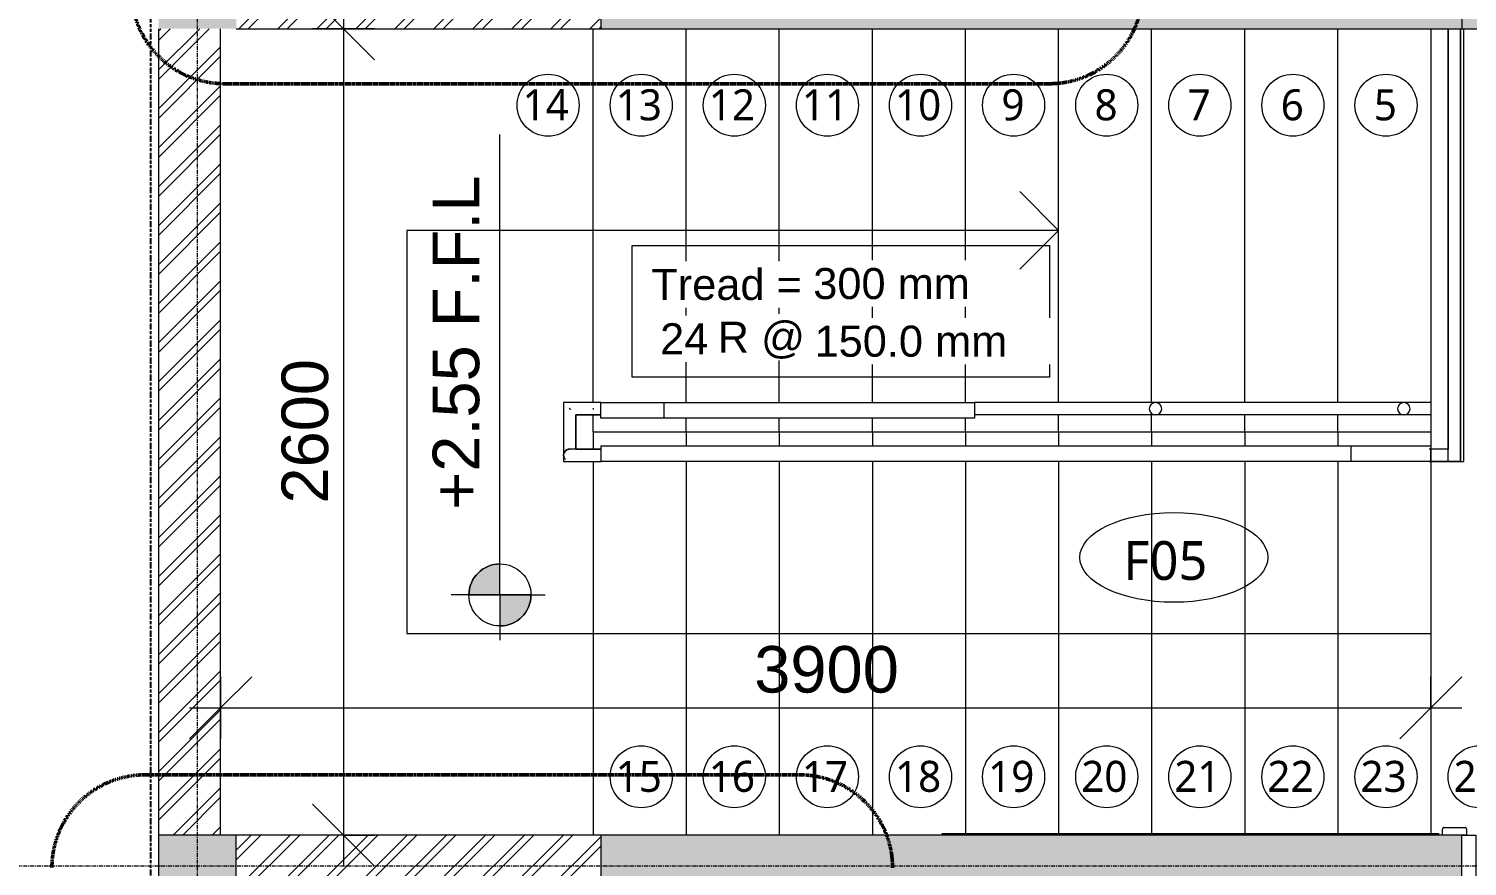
# Model space of a CAD drawing. Header units: millimetres. Extents: x -12746 to 995452, y -409013 to 338495.
# Drawn here: x -7657 to -3022, y -2263 to 437 of the extents above; entities that cross this region are included whole.
import ezdxf

# ---------------------------------------------------------------- set-up
doc = ezdxf.new("R2010")
doc.units = ezdxf.units.MM
for name, pattern in [('Callout Boundary', [2.38125, 1.190625, -1.190625]), ('Double dash', [55, 20, -5, 10, -5, 10, -5]), ('Grid Line', [22.225, 12.7, -3.175, 3.175, -3.175])]:
    doc.linetypes.add(name, pattern=pattern)
for name, color, linetype, lineweight in [('A-ANNO-DIMS', 211, 'Continuous', 9), ('A-ANNO-DIMS-100', 211, 'Continuous', 9), ('A-ANNO-NOTE', 131, 'Continuous', 9), ('A-ANNO-SYMB', 150, 'Continuous', 9), ('A-DETL-GENF', 92, 'Continuous', 9), ('A-DETL-THIN', 151, 'Continuous', 9), ('A-DOOR', 31, 'Continuous', 9), ('A-FLOR', 192, 'Continuous', 9), ('A-FLOR-HRAL', 11, 'Continuous', 9), ('A-GENM', 13, 'Continuous', 9), ('A-WALL', 113, 'Continuous', 9), ('A-WALL-PATT', 111, 'Continuous', 18), ('C-PROP-LINE', 91, 'Double dash', 25), ('S-GRID', 1, 'Continuous', 9), ('S-STRS', 31, 'Continuous', 9), ('S-STRS-ANNO', 31, 'Continuous', 9), ('S-STRS-IDEN', 31, 'Continuous', 9)]:
    doc.layers.add(name, color=color, linetype=linetype, lineweight=lineweight)
doc.styles.add('Arial', font='arial.ttf', dxfattribs={"height": 150})
doc.styles.add('Arial_6', font='arial.ttf', dxfattribs={"height": 100})
doc.styles.add('Arial_7', font='arial.ttf', dxfattribs={"height": 1})
doc.styles.add('Lucida Sans Unicode_3', font='l_10646.ttf', dxfattribs={"height": 125})
doc.styles.add('Lucida Sans Unicode_6', font='l_10646.ttf', dxfattribs={"height": 100})
doc.dimstyles.new('100', dxfattribs={"dimscale": 304.8, "dimtxt": 153.03891, "dimasz": 0.656168, "dimexe": 0.328084, "dimexo": 0.0625, "dimgap": 0.016404, "dimtad": 1, "dimdec": 0, "dimzin": 0, "dimdsep": 46, "dimtxsty": 'Arial', "dimblk1": 'OBLIQUE', "dimblk2": 'OBLIQUE', "dimsah": 1, "dimcen": 0.09, "dimdle": 0.328084, "dimazin": 0, "dimtfac": 1, "dimtdec": 4, "dimtix": 1, "dimtmove": 0, "dimatfit": 3, "dimfxl": 0.328084, "dimfxlon": 1, "dimtvp": 1, "dimtolj": 1, "dimtzin": 0, "dimarcsym": 2})
pattern_1 = [(45, (0, 0), (-62.8618, 62.8618), []), (45, (0, 95.25), (-62.8618, 62.8618), [])]

# ---------------------------------------------------------------- blocks, each defined once
blk = doc.blocks.new('BEL-TD2-BED ROOM - TD3-V2-1st Floor FFL')
at = {"layer": 'A-DOOR', "lineweight": 18}
for p, q in [((-563, 100), (-563, 120)), ((-558, 125), (-490, 125)), ((-485, 100), (-500, 100)), ((-500, 100), (-455, 100)), ((-485, 120), (-485, 100)), ((-455, 100), (-455, -46)), ((455, -46), (455, 100)), ((455, 100), (500, 100)), ((485, 100), (485, 120)), ((500, 100), (485, 100)), ((490, 125), (558, 125)), ((563, 120), (563, 100)), ((-472, -46), (-472, -100)), ((-455, -46), (-472, -46)), ((472, -46), (455, -46)), ((472, -100), (472, -46)), ((-563, -120), (-563, -100)), ((-490, -125), (-558, -125)), ((-500, -100), (-485, -100)), ((-472, -100), (-500, -100)), ((-485, -100), (-485, -120)), ((423, -100), (423, -1100)), ((472, -100), (423, -100)), ((472, -100), (472, -1100)), ((500, -100), (472, -100)), ((485, -120), (485, -100)), ((485, -100), (500, -100)), ((558, -125), (490, -125)), ((563, -100), (563, -120)), ((472, -1100), (423, -1100))]:
    blk.add_line(p, q, dxfattribs=at)
for centre, start, end in [((-558, 120), 90, 180), ((-490, 120), 0, 90), ((490, 120), 90, 180), ((558, 120), 0, 90), ((-558, -120), 180, 270), ((-490, -120), 270, 0), ((490, -120), 180, 270), ((558, -120), 270, 0)]:
    blk.add_arc(centre, 5, start, end, dxfattribs=at)
at = {"layer": 'A-DOOR'}
for centre, radius, start, end in [((-558, 120), 5, 150, 180), ((-558, 120), 5, 90, 120), ((-490, 120), 5, 60, 90), ((-490, 120), 5, 0, 30), ((490, 120), 5, 150, 180), ((490, 120), 5, 90, 120), ((558, 120), 5, 60, 90), ((558, 120), 5, 0, 30), ((-558, -120), 5, 180, 210), ((-558, -120), 5, 240, 270), ((-490, -120), 5, 270, 300), ((-490, -120), 5, 330, 360), ((465, -161.7), 939.1, 176.2305, 267.434), ((490, -120), 5, 180, 210), ((490, -120), 5, 240, 270), ((558, -120), 5, 270, 300), ((558, -120), 5, 330, 0)]:
    blk.add_arc(centre, radius, start, end, dxfattribs=at)
blk = doc.blocks.new('Railing - baluster-bel-40-634186-1st Floor FFL')
at = {"layer": 'A-FLOR-HRAL'}
for start, end in [(360, 180), (180, 360)]:
    blk.add_arc((0, 0), 20, start, end, dxfattribs=at)
blk = doc.blocks.new('Railing - baluster-bel-40-634188-1st Floor FFL')
at = {"layer": 'A-FLOR-HRAL'}
for start, end in [(360, 180), (180, 360)]:
    blk.add_arc((0, 0), 20, start, end, dxfattribs=at)
blk = doc.blocks.new('Railing - Railing-453199-1st Floor FFL')
at = {"layer": 'A-FLOR-HRAL'}
for p, q in [((-3138.9, -767.8), (-4609.3, -767.8)), ((-3138.9, -807.8), (-4609.3, -807.8))]:
    blk.add_line(p, q, dxfattribs=at)
at = {"rotation": 269.9999999999998}
for name, p in [('Railing - baluster-bel-40-634188-1st Floor FFL', (-4026.4, -787.8)), ('Railing - baluster-bel-40-634186-1st Floor FFL', (-3226.4, -787.8))]:
    blk.add_blockref(name, p, dxfattribs=at)
blk = doc.blocks.new('Top Rail Type - Top Rail_Internal_-453205-1st Floor FFL')
at = {"layer": 'A-FLOR-HRAL'}
for p, q in [((-5843.6, -767.8), (-5933.9, -767.8)), ((-5933.9, -767.8), (-5933.9, -937.8)), ((-5813.9, -767.8), (-5843.6, -767.8)), ((-5893.9, -807.8), (-5843.6, -807.8)), ((-5893.9, -917.8), (-5893.9, -807.8)), ((-5843.6, -807.8), (-5813.9, -807.8)), ((-5813.9, -917.8), (-5913.9, -917.8)), ((-3138.9, -917.8), (-3144.5, -917.8)), ((-5913.9, -957.8), (-5813.9, -957.8)), ((-3144.5, -957.8), (-3138.9, -957.8))]:
    blk.add_line(p, q, dxfattribs=at)
at = {"layer": 'A-FLOR-HRAL', "flags": 128}
for points in [[(-5913.9, -917.8), (-5919, -918.5), (-5923.9, -920.5), (-5928, -923.7), (-5931.2, -927.8), (-5933.2, -932.7), (-5933.9, -937.8)], [(-5928, -952), (-5931.2, -947.8), (-5933.2, -943), (-5933.9, -937.8), (-5933.2, -932.7), (-5931.2, -927.8), (-5928, -923.7), (-5923.9, -920.5), (-5919, -918.5), (-5913.9, -917.8)], [(-5933.9, -937.8), (-5933.2, -943), (-5931.2, -947.8), (-5928, -952)]]:
    blk.add_lwpolyline(points, dxfattribs=at)
at = {"layer": 'A-FLOR-HRAL'}
blk.add_open_spline([(-5916.2, -785.5), (-5915.8, -785.8), (-5915.1, -786.6), (-5913.9, -787.8), (-5912.6, -789), (-5911.9, -789.8), (-5911.5, -790.2)], degree=3, knots=[0.46272837, 0.46272837, 0.46272837, 0.46272837, 0.47916667, 0.5, 0.52083333, 0.53727163, 0.53727163, 0.53727163, 0.53727163], dxfattribs=at)
blk.add_open_spline([(-5838.9, -785.7), (-5838.9, -786.4), (-5838.8, -787.8), (-5838.9, -789.2), (-5838.9, -789.9)], degree=3, dxfattribs=at)
blk = doc.blocks.new('Top Rail Type - Top Rail_Internal_-V4-1st Floor FFL')
at = {"layer": 'A-FLOR-HRAL'}
for p, q in [((-5933.9, -767.8), (-5933.9, -957.8)), ((-5838.9, -767.8), (-5933.9, -767.8)), ((-5813.9, -767.8), (-5838.9, -767.8)), ((-5893.9, -807.8), (-5893.9, -917.8)), ((-5838.9, -807.8), (-5893.9, -807.8)), ((-5813.9, -807.8), (-5838.9, -807.8)), ((-5893.9, -917.8), (-5813.9, -917.8)), ((-3138.9, -917.8), (-3138.9, -957.8)), ((-5933.9, -957.8), (-5813.9, -957.8))]:
    blk.add_line(p, q, dxfattribs=at)
blk = doc.blocks.new('Top Rail Type - Top Rail_Internal_-453499-1st Floor FFL')
at = {"layer": 'A-FLOR-HRAL'}
for p, q in [((-3083.9, 437.2), (-3083.9, -917.8)), ((-3043.9, -957.8), (-3043.9, 437.2)), ((-3083.9, -917.8), (-3138.9, -917.8)), ((-3138.9, -957.8), (-3043.9, -957.8))]:
    blk.add_line(p, q, dxfattribs=at)
blk = doc.blocks.new('Top Rail Type - Top Rail_Internal_-V5-1st Floor FFL')
at = {"layer": 'A-FLOR-HRAL'}
for p, q in [((-3083.9, 437.2), (-3083.9, -917.8)), ((-3043.9, 437.2), (-3043.9, -957.8)), ((-3138.9, -957.8), (-3138.9, -917.8)), ((-3083.9, -917.8), (-3138.9, -917.8)), ((-3043.9, -957.8), (-3138.9, -957.8))]:
    blk.add_line(p, q, dxfattribs=at)
blk = doc.blocks.new('SKIRTING-1 - SKIRTING-1-1130695-1st Floor FFL')
at = {"layer": 'A-GENM'}
for p, q in [((-4713.9, -2157.8), (-4413.9, -2157.8)), ((-4713.9, -2162.8), (-4713.9, -2157.8)), ((-4413.9, -2157.8), (-4113.9, -2157.8)), ((-4413.9, -2162.8), (-4413.9, -2157.8)), ((-4113.9, -2157.8), (-3813.9, -2157.8)), ((-4113.9, -2162.8), (-4113.9, -2157.8)), ((-3813.9, -2157.8), (-3513.9, -2157.8)), ((-3813.9, -2162.8), (-3813.9, -2157.8)), ((-3513.9, -2157.8), (-3213.9, -2157.8)), ((-3513.9, -2162.8), (-3513.9, -2157.8)), ((-3213.9, -2157.8), (-3113.9, -2157.8)), ((-3213.9, -2162.8), (-3213.9, -2157.8)), ((-3113.9, -2162.8), (-3113.9, -2157.8))]:
    blk.add_line(p, q, dxfattribs=at)
blk = doc.blocks.new('handrail - handrail-1661725-1st Floor FFL')
at = {"layer": 'A-GENM'}
for p, q in [((-5813.9, 432.2), (-3397.1, 432.2)), ((-5813.9, 432.2), (-5813.9, 382.2)), ((-3397.1, 432.2), (-3138.9, 432.2)), ((-3397.1, 432.2), (-3397.1, 382.2)), ((-3138.9, 432.2), (-3138.9, 382.2)), ((-3397.1, 382.2), (-5813.9, 382.2)), ((-3138.9, 382.2), (-3397.1, 382.2))]:
    blk.add_line(p, q, dxfattribs=at)
blk = doc.blocks.new('handrail1 - handrail-1664200-1st Floor FFL')
at = {"layer": 'A-GENM'}
for p, q in [((-5813.9, -817.8), (-5813.9, -767.8)), ((-5813.9, -767.8), (-5609.3, -767.8)), ((-5609.3, -817.8), (-5609.3, -767.8)), ((-5609.3, -767.8), (-4609.3, -767.8)), ((-4609.3, -767.8), (-4609.3, -817.8)), ((-5609.3, -817.8), (-5813.9, -817.8)), ((-4609.3, -817.8), (-5609.3, -817.8))]:
    blk.add_line(p, q, dxfattribs=at)
blk = doc.blocks.new('handrail2 - handrail-1719077-1st Floor FFL')
at = {"layer": 'A-GENM'}
for p, q in [((-3083.9, -957.8), (-3083.9, 437.2)), ((-3033.9, 437.2), (-3033.9, -957.8)), ((-3083.9, -957.8), (-3033.9, -957.8))]:
    blk.add_line(p, q, dxfattribs=at)
blk = doc.blocks.new('Family - ___-757194-1st Floor FFL')
at = {"layer": 'C-PROP-LINE'}
blk.add_line((-7263.9, -18077.8), (-7263.9, 12922.2), dxfattribs=at)
blk = doc.blocks.new('finishning tag - Name___Area_Vol_Perim-529287-1st Floor FFL')
at = {"layer": 'A-ANNO-NOTE'}
blk.add_ellipse((0, 0), major_axis=(3.03, 0), ratio=0.477888, dxfattribs=at)
blk = doc.blocks.new('DIMBLOCK36-1st Floor FFL')
at = {"layer": 'A-ANNO-DIMS-100', "transparency": 16777216}
for p, q in [((-6643, 437.2), (-6743, 537.2)), ((-6643, 537.2), (-6643, -2262.8)), ((-6543, 437.2), (-6743, 437.2)), ((-6643, 437.2), (-6543, 337.2)), ((-6643, 437.2), (-6543, 437.2)), ((-6643, -2162.8), (-6743, -2062.8)), ((-6543, -2162.8), (-6743, -2162.8)), ((-6643, -2162.8), (-6543, -2262.8)), ((-6643, -2162.8), (-6543, -2162.8))]:
    blk.add_line(p, q, dxfattribs=at)
at = {"layer": 'A-ANNO-DIMS-100', "color": 0, "transparency": 16777216, "insert": (-6842.7, -1093.6), "char_height": 150, "width": 553.765, "attachment_point": 1, "rotation": 90, "line_spacing_factor": 0.941778, "style": 'Arial'}
blk.add_mtext('2600', dxfattribs=at)
blk = doc.blocks.new('_Oblique')
at = {"color": 0, "linetype": 'ByBlock', "lineweight": -2}
blk.add_line((-0.5, -0.5), (0.5, 0.5), dxfattribs=at)
blk = doc.blocks.new('DIMBLOCK37-1st Floor FFL')
at = {"layer": 'A-ANNO-DIMS-100', "transparency": 16777216}
for p, q in [((-7038.9, -1752.6), (-6938.9, -1652.6)), ((-7038.9, -1652.6), (-7038.9, -1852.6)), ((-7038.9, -1752.6), (-7038.9, -1652.6)), ((-3138.9, -1752.6), (-3038.9, -1652.6)), ((-3138.9, -1652.6), (-3138.9, -1852.6)), ((-3138.9, -1752.6), (-3138.9, -1652.6)), ((-7138.9, -1752.6), (-3038.9, -1752.6)), ((-7038.9, -1752.6), (-7138.9, -1852.6)), ((-3138.9, -1752.6), (-3238.9, -1852.6))]:
    blk.add_line(p, q, dxfattribs=at)
at = {"layer": 'A-ANNO-DIMS-100', "color": 0, "transparency": 16777216, "insert": (-5319.6, -1552.9), "char_height": 150, "width": 553.765, "attachment_point": 1, "line_spacing_factor": 0.941778, "style": 'Arial'}
blk.add_mtext('3900', dxfattribs=at)
blk = doc.blocks.new('step-numbering - External finishes-tag-1023582-1st Floor FFL')
at = {"layer": 'A-ANNO-NOTE'}
blk.add_circle((0, 0), 1, dxfattribs=at)
blk = doc.blocks.new('125-lvl - BEL-LVL-1026112-1st Floor FFL')
at = {"layer": 'A-ANNO-NOTE'}
h = blk.add_hatch(color=256, dxfattribs=at)
edge = h.paths.add_edge_path()
edge.add_line((0, 0), (0, 1))
edge.add_arc((0, 0), 1, 0, 90, ccw=False)
edge.add_line((1, 0), (0, 0))
h = blk.add_hatch(color=256, dxfattribs=at)
edge = h.paths.add_edge_path()
edge.add_line((0, 0), (0, -1))
edge.add_arc((0, 0), 1, 180, 270, ccw=False)
edge.add_line((-1, 0), (0, 0))
for p, q in [((0, 0), (0, 1.576)), ((0, 1), (0, 0)), ((0, 0), (-1.454, 0)), ((0, 0), (-1, 0)), ((0, 0), (2.778, 0)), ((0, 0), (0, -1.457)), ((0, -1), (0, 0)), ((0, 0), (1, 0)), ((2.778, 0), (14.847, 0))]:
    blk.add_line(p, q, dxfattribs=at)
blk.add_circle((0, 0), 1, dxfattribs=at)
for start, end in [(0, 90), (180, 270)]:
    blk.add_arc((0, 0), 1, start, end, dxfattribs=at)
blk = doc.blocks.new('plan-tread depth - Standard-1024936-1st Floor FFL')
at = {"layer": 'S-STRS-IDEN'}
for p, q in [((-9.984, 2.846), (-9.984, 7.086)), ((-9.984, 7.086), (3.454, 7.086)), ((3.454, 7.086), (3.454, 2.846)), ((3.454, 2.846), (-9.984, 2.846))]:
    blk.add_line(p, q, dxfattribs=at)
at = {"layer": 'S-STRS-IDEN', "insert": (-7.233, 4.632), "char_height": 1, "width": 3.36709, "attachment_point": 1, "style": 'Arial_7', "bg_fill": 3, "box_fill_scale": 1.25, "bg_fill_color": 256, "bg_fill_true_color": 13158600, "bg_fill_transparency": 0}
blk.add_mtext('R @', dxfattribs=at)
at = {"layer": 'S-STRS-IDEN', "insert": (-9.372, 6.331), "char_height": 1, "width": 5.77215, "attachment_point": 1, "style": 'Arial_7', "bg_fill": 3, "box_fill_scale": 1.25, "bg_fill_color": 256, "bg_fill_true_color": 13158600, "bg_fill_transparency": 0}
blk.add_mtext('Tread =', dxfattribs=at)

msp = doc.modelspace()

# ---------------------------------------------------------------- hatches: boundary and pattern name
at = {"layer": 'A-DETL-GENF'}
h = msp.add_hatch(color=8, dxfattribs=at)
h.paths.add_polyline_path([(-7238.9, -11212.8), (-7038.9, -11212.8), (-7038.9, -10212.8), (-6038.9, -10012.8), (-6038.9, -9762.8), (-7238.9, -9762.8), (-7238.9, -11050.8)])
h.paths.add_polyline_path([(-1713.9, -10212.8), (-1713.9, -8428.1), (-1963.9, -8428.1), (-1963.9, -9762.8), (-2713.9, -9762.8), (-2713.9, -10012.8)])
h.paths.add_polyline_path([(3736.1, -7027.8), (3736.1, -6227.8), (3486.1, -6227.8), (3486.1, -7027.8)])
h.paths.add_polyline_path([(3736.1, -2962.8), (3736.1, -2162.8), (3486.1, -2162.8), (3486.1, -2962.8)])
h.paths.add_polyline_path([(-6995.7, -2762.8), (-6988.9, -2762.8), (-6988.9, -2162.8), (-7238.9, -2162.8), (-7238.9, -2762.8)])
h.paths.add_polyline_path([(-5813.9, -2362.8), (-3038.9, -2362.8), (-3038.9, -2162.8), (-5813.9, -2162.8)])
h.paths.add_polyline_path([(-5550.4, 437.2), (-3038.9, 437.2), (-3038.9, 637.2), (-5813.9, 637.2), (-5813.9, 437.2), (-5710.9, 437.2)])
h.paths.add_polyline_path([(-6995.7, 437.2), (-6988.9, 437.2), (-6988.9, 1037.2), (-7238.9, 1037.2), (-7238.9, 437.2)])
h.paths.add_polyline_path([(3486.1, 4222.2), (3736.1, 4222.2), (3736.1, 5022.2), (3486.1, 5022.2)])
h.paths.add_polyline_path([(-3038.9, 4772.2), (-2788.9, 4772.2), (-2788.9, 7137.2), (-3788.9, 7137.2), (-3788.9, 6787.2), (-3038.9, 6787.2), (-3038.9, 4993.9)])
h.paths.add_polyline_path([(-7238.9, 6787.2), (-6238.9, 6787.2), (-6238.9, 7137.2), (-7238.9, 7137.2)])
h = msp.add_hatch(color=9, dxfattribs=at)
h.paths.add_polyline_path([(2486.1, -8678.1), (3186.1, -8678.1), (3186.1, -8428.1), (2486.1, -8428.1)])
h.paths.add_polyline_path([(2936.1, -7027.8), (3486.1, -7027.8), (3486.1, -6777.8), (2936.1, -6777.8)])
h.paths.add_polyline_path([(-7038.9, -5262.8), (-7038.9, -5062.8), (-7238.9, -5062.8), (-7238.9, -5262.8)])
h.paths.add_polyline_path([(-3163.9, -4362.8), (-3163.9, -4262.8), (-3263.9, -4262.8), (-3263.9, -4362.8)])
h.paths.add_polyline_path([(-3263.9, -3262.8), (-3163.9, -3262.8), (-3163.9, -3162.8), (-3263.9, -3162.8)])
h.paths.add_polyline_path([(-663.9, -2362.8), (-363.9, -2362.8), (-363.9, -2162.8), (-663.9, -2162.8)])
h.paths.add_polyline_path([(-1663.9, -2362.8), (-1663.9, -2162.8), (-2038.9, -2162.8), (-2038.9, -2362.8), (-1856.7, -2362.8)])
h.paths.add_polyline_path([(3786.1, -2162.8), (3786.1, -1562.8), (3486.1, -1562.8), (3486.1, -2162.8)])
h.paths.add_polyline_path([(1636.1, 407.2), (1636.1, 507.2), (1536.6, 507.2), (1536.6, 407.2)])
h.paths.add_polyline_path([(-2980.8, 437.2), (-2838.9, 437.2), (-2838.9, 737.2), (-3038.9, 737.2), (-3038.9, 437.2)])
h.paths.add_polyline_path([(3486.1, 1322.2), (3786.1, 1322.2), (3786.1, 1922.2), (3486.1, 1922.2)])
h.paths.add_polyline_path([(-363.9, 2522.2), (-363.9, 2722.2), (-563.9, 2722.2), (-563.9, 2522.2)])
h.paths.add_polyline_path([(-3038.9, 2522.2), (-2838.9, 2522.2), (-2838.9, 2722.2), (-3038.9, 2722.2), (-3038.9, 2701.8)])
h.paths.add_polyline_path([(-7038.9, 3337.2), (-7038.9, 3537.2), (-7238.9, 3537.2), (-7238.9, 3337.2)])
h.paths.add_polyline_path([(2736.4, 4772.2), (3036.4, 4772.2), (3036.4, 5122.2), (2736.4, 5122.2)])
h.paths.add_polyline_path([(636.4, 4772.2), (936.4, 4772.2), (936.4, 5122.2), (636.4, 5122.2)])
at = {"layer": 'A-WALL-PATT', "lineweight": 9}
h = msp.add_hatch(dxfattribs=at)
h.set_pattern_fill('FP_2', color=256, style=0, pattern_type=2)
h.set_pattern_definition(pattern_1)
h.paths.add_polyline_path([(-7038.9, -9762.8), (-7038.9, -5262.8), (-7238.9, -5262.8), (-7238.9, -9762.8)])
h.paths.add_polyline_path([(-7100.2, -5062.8), (-7038.9, -5062.8), (-7038.9, -2762.8), (-7238.9, -2762.8), (-7238.9, -5062.8), (-7100.6, -5062.8)])
h.paths.add_polyline_path([(-7238.9, -2162.8), (-7038.9, -2162.8), (-7038.9, 437.2), (-7238.9, 437.2), (-7238.9, -1882.4)])
h.paths.add_polyline_path([(-7110.4, 1037.2), (-7038.9, 1037.2), (-7038.9, 3337.2), (-7238.9, 3337.2), (-7238.9, 1037.2)])
h.paths.add_polyline_path([(-7133.2, 3537.2), (-7038.9, 3537.2), (-7038.9, 6787.2), (-7238.9, 6787.2), (-7238.9, 3537.2), (-7136.5, 3537.2)])
h = msp.add_hatch(dxfattribs=at)
h.set_pattern_fill('FP_2', color=256, style=0, pattern_type=2)
h.set_pattern_definition(pattern_1)
h.paths.add_polyline_path([(-6032.1, 437.2), (-5813.9, 437.2), (-5813.9, 637.2), (-6988.9, 637.2), (-6988.9, 437.2), (-6353.3, 437.2)])
h = msp.add_hatch(dxfattribs=at)
h.set_pattern_fill('FP_2', color=256, style=0, pattern_type=2)
h.set_pattern_definition(pattern_1)
h.paths.add_polyline_path([(3486.1, -2362.8), (3486.1, -2162.8), (1386.1, -2162.8), (1386.1, -2362.8), (3386.1, -2362.8)])
h.paths.add_polyline_path([(386.1, -2362.8), (386.1, -2162.8), (-363.9, -2162.8), (-363.9, -2362.8)])
h.paths.add_polyline_path([(-6568.9, -2362.8), (-5813.9, -2362.8), (-5813.9, -2162.8), (-6988.9, -2162.8), (-6988.9, -2362.8), (-6588.9, -2362.8)])

# ---------------------------------------------------------------- linework, layer by layer
at = {"layer": 'A-ANNO-SYMB', "linetype": 'Callout Boundary', "lineweight": 50}
for p, q in [((-7026.3, 260), (-4368.1, 260)), ((-5173.8, -1968.1), (-7282.6, -1968.1))]:
    msp.add_line(p, q, dxfattribs=at)
for centre, start, end in [((-7026.3, 560), 180, 270), ((-4368.1, 560), 270, 0), ((-7282.6, -2268.1), 90, 180), ((-5173.8, -2268.1), 0, 90)]:
    msp.add_arc(centre, 300, start, end, dxfattribs=at)
at = {"layer": 'A-DETL-THIN'}
for p, q in [((-3038.9, 737.2), (-3038.9, 437.2)), ((-5813.9, 637.2), (-5813.9, 437.2)), ((-5813.9, 437.2), (-3038.9, 437.2)), ((-3038.9, 437.2), (-2838.9, 437.2)), ((-6988.9, -2162.8), (-7238.9, -2162.8)), ((-7238.9, -2162.8), (-7238.9, -2762.8)), ((-6988.9, -2762.8), (-6988.9, -2162.8)), ((-3038.9, -2162.8), (-5813.9, -2162.8)), ((-5813.9, -2162.8), (-5813.9, -2362.8)), ((-3038.9, -2362.8), (-3038.9, -2162.8))]:
    msp.add_line(p, q, dxfattribs=at)
at = {"layer": 'A-FLOR'}
msp.add_line((-3138.9, 437.2), (-3138.9, -862.8), dxfattribs=at)
at = {"layer": 'A-WALL', "lineweight": 18}
for p, q in [((-7238.9, 437.2), (-7238.9, -2162.8)), ((-7038.9, -2162.8), (-7038.9, 437.2)), ((-6988.9, 437.2), (-5813.9, 437.2)), ((-5813.9, -2162.8), (-6988.9, -2162.8))]:
    msp.add_line(p, q, dxfattribs=at)
at = {"layer": 'S-GRID', "linetype": 'Grid Line'}
for p, q in [((-7113.9, -12055.6), (-7113.9, 15091.4)), ((7895.6, -2262.8), (-11133.4, -2262.8))]:
    msp.add_line(p, q, dxfattribs=at)
at = {"layer": 'S-STRS'}
for p, q in [((-5838.9, -767.8), (-5838.9, 437.2)), ((-5538.9, -767.8), (-5538.9, 437.2)), ((-5238.9, -767.8), (-5238.9, 437.2)), ((-4938.9, -767.8), (-4938.9, 437.2)), ((-4638.9, -767.8), (-4638.9, 437.2)), ((-4338.9, -767.8), (-4338.9, 437.2)), ((-4038.9, -767.8), (-4038.9, 437.2)), ((-3738.9, -767.8), (-3738.9, 437.2)), ((-3438.9, -767.8), (-3438.9, 437.2)), ((-5838.9, -862.8), (-5838.9, -807.8)), ((-5538.9, -862.8), (-5538.9, -817.8)), ((-5238.9, -862.8), (-5238.9, -817.8)), ((-4938.9, -862.8), (-4938.9, -817.8)), ((-4638.9, -862.8), (-4638.9, -817.8)), ((-4338.9, -862.8), (-4338.9, -807.8)), ((-4038.9, -862.8), (-4038.9, -807.8)), ((-3738.9, -862.8), (-3738.9, -807.8)), ((-3438.9, -862.8), (-3438.9, -807.8)), ((-5838.9, -862.8), (-5838.9, -917.8)), ((-5838.9, -862.8), (-5538.9, -862.8)), ((-5538.9, -862.8), (-5238.9, -862.8)), ((-5538.9, -862.8), (-5538.9, -907.8)), ((-5238.9, -862.8), (-4938.9, -862.8)), ((-5238.9, -862.8), (-5238.9, -907.8)), ((-4938.9, -862.8), (-4638.9, -862.8)), ((-4938.9, -862.8), (-4938.9, -907.8)), ((-4638.9, -862.8), (-4338.9, -862.8)), ((-4638.9, -862.8), (-4638.9, -907.8)), ((-4338.9, -862.8), (-4038.9, -862.8)), ((-4338.9, -862.8), (-4338.9, -907.8)), ((-4038.9, -862.8), (-3738.9, -862.8)), ((-4038.9, -862.8), (-4038.9, -907.8)), ((-3738.9, -862.8), (-3438.9, -862.8)), ((-3738.9, -862.8), (-3738.9, -907.8)), ((-3438.9, -862.8), (-3138.9, -862.8)), ((-3438.9, -862.8), (-3438.9, -907.8)), ((-3138.9, -862.8), (-3138.9, -907.8)), ((-5838.9, -957.8), (-5838.9, -2162.8)), ((-5538.9, -957.8), (-5538.9, -2162.8)), ((-5238.9, -957.8), (-5238.9, -2162.8)), ((-4938.9, -957.8), (-4938.9, -2162.8)), ((-4638.9, -957.8), (-4638.9, -2157.8)), ((-4338.9, -957.8), (-4338.9, -2157.8)), ((-4038.9, -957.8), (-4038.9, -2157.8)), ((-3738.9, -957.8), (-3738.9, -2157.8)), ((-3438.9, -957.8), (-3438.9, -2157.8)), ((-3138.9, -957.8), (-3138.9, -2157.8))]:
    msp.add_line(p, q, dxfattribs=at)
at = {"layer": 'S-STRS-ANNO'}
for p, q in [((-4338.9, -212.8), (-4463.9, -87.8)), ((-6438.9, -212.8), (-6438.9, -1512.8)), ((-5838.9, -212.8), (-6438.9, -212.8)), ((-5538.9, -212.8), (-5838.9, -212.8)), ((-5238.9, -212.8), (-5538.9, -212.8)), ((-4938.9, -212.8), (-5238.9, -212.8)), ((-4638.9, -212.8), (-4938.9, -212.8)), ((-4338.9, -212.8), (-4638.9, -212.8)), ((-4338.9, -212.8), (-4463.9, -337.8)), ((-6438.9, -1512.8), (-5838.9, -1512.8)), ((-5838.9, -1512.8), (-5538.9, -1512.8)), ((-5538.9, -1512.8), (-5238.9, -1512.8)), ((-5238.9, -1512.8), (-4938.9, -1512.8)), ((-4938.9, -1512.8), (-4638.9, -1512.8)), ((-4638.9, -1512.8), (-4338.9, -1512.8)), ((-4338.9, -1512.8), (-4038.9, -1512.8)), ((-4038.9, -1512.8), (-3738.9, -1512.8)), ((-3738.9, -1512.8), (-3438.9, -1512.8)), ((-3438.9, -1512.8), (-3138.9, -1512.8))]:
    msp.add_line(p, q, dxfattribs=at)

# ---------------------------------------------------------------- block references
at = {"layer": 'A-ANNO-NOTE', "xscale": 100, "yscale": 100, "zscale": 100}
for name, p in [('step-numbering - External finishes-tag-1023582-1st Floor FFL', (-5983.7, 190.6)), ('step-numbering - External finishes-tag-1023582-1st Floor FFL', (-5683.7, 190.6)), ('step-numbering - External finishes-tag-1023582-1st Floor FFL', (-5383.7, 190.6)), ('step-numbering - External finishes-tag-1023582-1st Floor FFL', (-5083.7, 190.6)), ('step-numbering - External finishes-tag-1023582-1st Floor FFL', (-4783.7, 190.6)), ('step-numbering - External finishes-tag-1023582-1st Floor FFL', (-4483.7, 190.6)), ('step-numbering - External finishes-tag-1023582-1st Floor FFL', (-4183.7, 190.6)), ('step-numbering - External finishes-tag-1023582-1st Floor FFL', (-3883.7, 190.6)), ('step-numbering - External finishes-tag-1023582-1st Floor FFL', (-3583.7, 190.6)), ('step-numbering - External finishes-tag-1023582-1st Floor FFL', (-3283.7, 190.6)), ('finishning tag - Name___Area_Vol_Perim-529287-1st Floor FFL', (-3967.4, -1267.1)), ('step-numbering - External finishes-tag-1023582-1st Floor FFL', (-5683.7, -1974.4)), ('step-numbering - External finishes-tag-1023582-1st Floor FFL', (-5383.7, -1974.4)), ('step-numbering - External finishes-tag-1023582-1st Floor FFL', (-5083.7, -1974.4)), ('step-numbering - External finishes-tag-1023582-1st Floor FFL', (-4783.7, -1974.4)), ('step-numbering - External finishes-tag-1023582-1st Floor FFL', (-4483.7, -1974.4)), ('step-numbering - External finishes-tag-1023582-1st Floor FFL', (-4183.7, -1974.4)), ('step-numbering - External finishes-tag-1023582-1st Floor FFL', (-3883.7, -1974.4)), ('step-numbering - External finishes-tag-1023582-1st Floor FFL', (-3583.7, -1974.4)), ('step-numbering - External finishes-tag-1023582-1st Floor FFL', (-3283.7, -1974.4)), ('step-numbering - External finishes-tag-1023582-1st Floor FFL', (-2983.7, -1974.4))]:
    msp.add_blockref(name, p, dxfattribs=at)
at = {"layer": 'A-ANNO-NOTE', "xscale": 100, "yscale": 100, "zscale": 100, "rotation": 90.00000000000031}
msp.add_blockref('125-lvl - BEL-LVL-1026112-1st Floor FFL', (-6138.9, -1388.2), dxfattribs=at)
at = {"layer": 'A-DOOR'}
msp.add_blockref('BEL-TD2-BED ROOM - TD3-V2-1st Floor FFL', (-2538.9, -2262.8), dxfattribs=at)
at = {"layer": 'A-FLOR-HRAL'}
for name in ['Top Rail Type - Top Rail_Internal_-453499-1st Floor FFL', 'Top Rail Type - Top Rail_Internal_-V5-1st Floor FFL', 'Top Rail Type - Top Rail_Internal_-453205-1st Floor FFL', 'Top Rail Type - Top Rail_Internal_-V4-1st Floor FFL', 'Railing - Railing-453199-1st Floor FFL']:
    msp.add_blockref(name, (0, 0), dxfattribs=at)
at = {"layer": 'A-GENM'}
for name, p in [('handrail2 - handrail-1719077-1st Floor FFL', (0, 0)), ('handrail1 - handrail-1664200-1st Floor FFL', (0, 0)), ('handrail - handrail-1661725-1st Floor FFL', (0, -1340)), ('SKIRTING-1 - SKIRTING-1-1130695-1st Floor FFL', (0, 0))]:
    msp.add_blockref(name, p, dxfattribs=at)
at = {"layer": 'C-PROP-LINE'}
msp.add_blockref('Family - ___-757194-1st Floor FFL', (0, 0), dxfattribs=at)

# ---------------------------------------------------------------- texts
at = {"layer": 'A-ANNO-NOTE', "attachment_point": 1}
for s, insert, char_height, width, style in [('14', (-6066, 242), 100, 208.439, 'Lucida Sans Unicode_6'), ('13', (-5766, 242), 100, 208.439, 'Lucida Sans Unicode_6'), ('12', (-5466, 242), 100, 208.439, 'Lucida Sans Unicode_6'), ('11', (-5166, 242), 100, 208.439, 'Lucida Sans Unicode_6'), ('10', (-4866, 242), 100, 208.439, 'Lucida Sans Unicode_6'), ('9', (-4523, 242), 100, 104.219, 'Lucida Sans Unicode_6'), ('8', (-4223, 242), 100, 104.219, 'Lucida Sans Unicode_6'), ('7', (-3923, 242), 100, 104.219, 'Lucida Sans Unicode_6'), ('6', (-3623, 242), 100, 104.219, 'Lucida Sans Unicode_6'), ('5', (-3323, 242), 100, 104.219, 'Lucida Sans Unicode_6'), ('F05', (-4130, -1214.8), 125, 384.81, 'Lucida Sans Unicode_3'), ('15', (-5766, -1923), 100, 208.439, 'Lucida Sans Unicode_6'), ('16', (-5466, -1923), 100, 208.439, 'Lucida Sans Unicode_6'), ('17', (-5166, -1923), 100, 208.439, 'Lucida Sans Unicode_6'), ('18', (-4866, -1923), 100, 208.439, 'Lucida Sans Unicode_6'), ('19', (-4566, -1923), 100, 208.439, 'Lucida Sans Unicode_6'), ('20', (-4266, -1923), 100, 208.439, 'Lucida Sans Unicode_6'), ('21', (-3966, -1923), 100, 208.439, 'Lucida Sans Unicode_6'), ('22', (-3666, -1923), 100, 208.439, 'Lucida Sans Unicode_6'), ('23', (-3366, -1923), 100, 208.439, 'Lucida Sans Unicode_6'), ('24', (-3066, -1923), 100, 208.439, 'Lucida Sans Unicode_6')]:
    msp.add_mtext(s, dxfattribs=dict(at, insert=insert, char_height=char_height, width=width, style=style))
at = {"layer": 'A-ANNO-NOTE', "insert": (-6355.7, -1113.4), "char_height": 150, "width": 1338.818, "attachment_point": 1, "rotation": 90, "style": 'Arial'}
msp.add_mtext('+2.55 F.F.L', dxfattribs=at)

# ---------------------------------------------------------------- dimensions: what is measured, and where the dimension line sits
at = {"layer": 'A-ANNO-DIMS'}
dim = msp.add_linear_dim(base=(-6643, -2162.8), p1=(-6543, 437.2), p2=(-6543, -2162.8), angle=90, dimstyle='100', override={"dimpost": '<>', "dimfxl": 2600}, dxfattribs=at)
dim.commit()
dim.dimension.update_dxf_attribs({"geometry": 'DIMBLOCK36-1st Floor FFL', "text_midpoint": (-6724.6, -862.8)})
dim = msp.add_linear_dim(base=(-3138.9, -1752.6), p1=(-7038.9, -1652.6), p2=(-3138.9, -1652.6), dimstyle='100', override={"dimpost": '<>', "dimfxl": 3900}, dxfattribs=at)
dim.commit()
dim.dimension.update_dxf_attribs({"geometry": 'DIMBLOCK37-1st Floor FFL', "text_midpoint": (-5088.9, -1671)})

# ---------------------------------------------------------------- next in the draw order: block references
at = {"layer": 'S-STRS-IDEN', "xscale": 99.99999999999993, "yscale": 99.99999999999993, "zscale": 99.99999999999993}
msp.add_blockref('plan-tread depth - Standard-1024936-1st Floor FFL', (-4714, -970.3), dxfattribs=at)

# ---------------------------------------------------------------- next in the draw order: texts
at = {"layer": 'S-STRS-IDEN', "char_height": 100, "attachment_point": 1, "style": 'Arial_6', "bg_fill": 3, "box_fill_scale": 1.25, "bg_fill_color": 256, "bg_fill_true_color": 13158600, "bg_fill_transparency": 0}
for s, insert, width in [('300 mm', (-5129.3, -334.2), 593.249), ('24', (-5622.9, -512.3), 192.405), ('150.0 mm', (-5125.2, -520.1), 737.552)]:
    msp.add_mtext(s, dxfattribs=dict(at, insert=insert, width=width))

doc.saveas('drawing.dxf')
